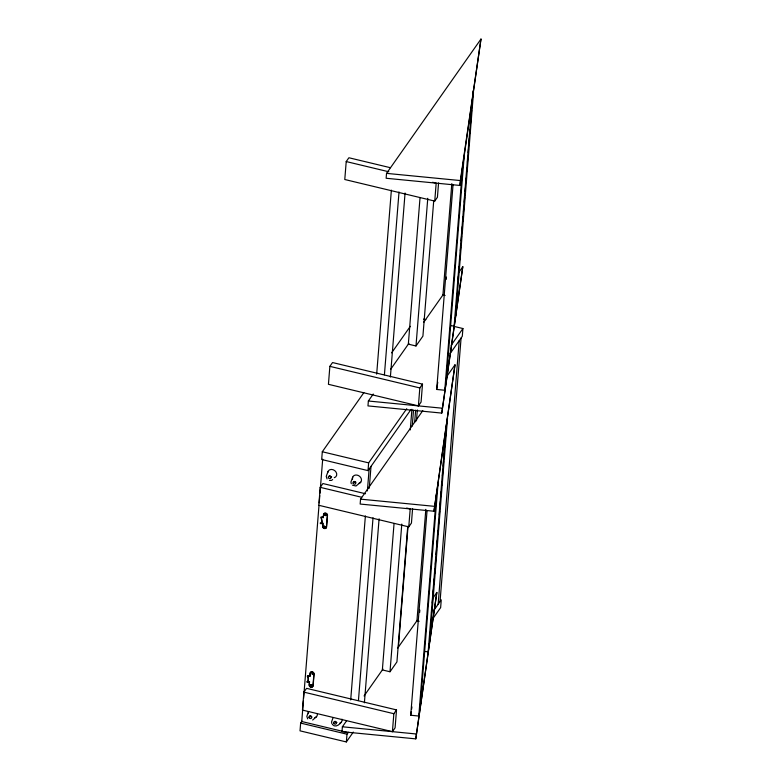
<?xml version="1.0" encoding="UTF-8"?>
<svg xmlns="http://www.w3.org/2000/svg" width="781" height="781" viewBox="0 0 781 781"><rect width="100%" height="100%" fill="white"/><g stroke="black" fill="none" stroke-linecap="round" stroke-linejoin="round"><path stroke-width="1.17" d="M302.032 721.117L300.646 723.089L300.021 730.84L346.364 741.95L353.285 732.1M363.848 392.667L322.299 451.76L321.684 459.511L368.027 470.621L410.962 409.566M303.887 692.132L302.452 710.085L392.413 731.66L395.088 727.853L396.523 709.909L306.562 688.334L303.887 692.132L393.849 713.707L396.523 709.909M365.528 493.748L322.904 483.537L320.23 487.344L318.794 505.287L408.766 526.863L411.441 523.055L412.583 508.695M329.865 366.357L328.43 384.311L418.401 405.886L421.076 402.078L422.511 384.125L332.54 362.55L329.865 366.357L419.827 387.932L422.511 384.125M390.324 167.69L348.892 157.752L346.217 161.56L344.782 179.513L434.744 201.088L437.419 197.281L438.571 182.92M303.389 700.869L301.749 721.517L348.082 732.637M303.584 698.439L319.009 505.317M319.195 502.886L319.78 495.593M319.976 493.162L322.69 459.16M309.364 682.038L309.13 685.015A2.031 1.66 35.1 0 0 310.897 687.202A2.031 1.66 35.1 0 0 312.947 685.933L313.884 674.257A2.031 1.66 35.1 0 0 312.107 672.07A2.031 1.66 35.1 0 0 310.057 673.339L309.823 676.326L307.841 676.17L308.446 677.439L307.997 682.399L307.392 681.95L309.549 681.764L308.202 681.442M309.549 681.764L309.315 684.742A2.031 1.66 35.1 0 0 310.506 686.704M309.823 676.326L310.252 673.076A2.031 1.66 35.1 0 1 312.302 671.797A2.031 1.66 35.1 0 1 314.069 673.993L313.142 685.659A2.031 1.66 35.1 0 1 310.975 686.899M323.002 523.085L322.573 526.326A2.031 1.66 35.1 0 0 324.349 528.522A2.031 1.66 35.1 0 0 326.399 527.243L327.327 515.577A2.031 1.66 35.1 0 0 325.55 513.39A2.031 1.66 35.1 0 0 323.5 514.659L323.266 517.637C318.97 515.265 324.437 523.719 321.176 523.68M322.924 524.071L322.758 526.062A2.031 1.66 35.1 0 0 324.418 528.22M323.266 517.637L323.695 514.396A2.031 1.66 35.1 0 1 325.745 513.117A2.031 1.66 35.1 0 1 327.512 515.314L326.585 526.98A2.031 1.66 35.1 0 1 325.365 528.288M346.579 720.824L342.381 726.789L341.99 731.69L415.785 738.865L436.823 592.467L433.328 597.445M422.814 410.601L360.549 499.147L360.158 504.048L433.963 511.223L454.991 364.825L446.595 376.764M373.259 394.044L368.359 401.014L367.968 405.905L441.773 413.09L462.801 266.692L458.603 272.667M386.536 173.372L386.136 178.263L459.941 185.448L480.979 39.05L386.536 173.372L460.331 180.557L480.979 39.05M346.364 741.95L346.979 734.199L348.365 732.227M368.027 470.621L368.642 462.869L406.735 408.707M376.676 374.158L391.369 190.154M350.698 699.932L365.381 515.929M367.382 490.917L369.13 469.059M369.267 488.232L371.014 466.364M358.44 700.557L373.035 517.764M384.418 374.782L399.013 191.98M364.395 702.812L379.088 518.809M390.383 377.038L405.066 193.024M394.054 523.446L382.358 669.932L390.002 671.767L396.933 661.917L407.75 526.326M420.032 197.671L408.336 344.157L415.99 345.983L422.911 336.133L433.738 200.551M390.002 671.767L401.795 524.071M415.99 345.983L427.773 198.296M410.269 429.931L411.919 409.273M412.251 426.026L413.51 410.23M414.662 422.336L415.629 410.191M398.417 646.785L408.014 526.54M416.449 420.871L417.327 409.937M392.413 731.66L393.849 713.707M408.766 526.863L410.201 508.909L406.647 508.06M418.401 405.886L419.827 387.932M434.744 201.088L436.179 183.135L432.625 182.285M425.83 509.368L416.937 620.749L419.124 621.266M451.818 183.594L442.925 294.964L445.111 295.491M436.579 493.28L418.792 716.031L410.718 715.24L427.051 510.657M462.557 167.505L444.779 390.246L436.696 389.465L453.029 184.872M419.631 612.499L419.827 610.078M446.195 279.452L446.381 277.03M415.785 738.865L436.823 592.467M433.963 511.223L454.991 364.825M441.773 413.09L462.801 266.692M459.941 185.448L460.331 180.557M420.363 705.282L438.141 482.541M446.341 379.507L464.129 156.756M445.941 429.072L428.164 651.813L424.698 651.481M471.929 103.287L454.142 326.038L450.686 325.706M431.512 612.724L431.805 609.092M432.284 603.039L432.674 598.197M433.065 593.355L433.348 589.723M433.836 583.671L434.216 578.828M434.607 573.986L434.997 569.144M435.378 564.302L435.769 559.46M436.149 554.617L436.54 549.775M436.93 544.933L437.311 540.091M437.799 534.038L438.082 530.406M438.571 524.354L438.863 520.722M439.342 514.669L439.635 511.038M440.113 504.985L440.406 501.353M440.884 495.3L441.177 491.669M441.665 485.616L441.948 481.984M442.436 475.932L442.729 472.3M443.208 466.247L443.598 461.405M443.979 456.563L444.369 451.721M444.75 446.878L445.141 442.036M445.531 437.194L445.912 432.352M446.302 427.51L446.683 422.667M458.076 279.686L458.369 276.054M458.847 270.001L459.14 266.37M459.618 260.317L459.911 256.685M460.399 250.633L460.683 247.001M461.171 240.948L461.551 236.106M461.942 231.264L462.332 226.422M462.713 221.579L463.104 216.737M463.484 211.895L463.875 207.053M464.265 202.211L464.646 197.368M465.134 191.316L465.417 187.684M465.906 181.631L466.198 178M466.677 171.947L466.97 168.315M467.448 162.263L467.741 158.631M468.219 152.578L468.512 148.946M469 142.894L469.381 138.052M469.771 133.209L470.064 129.578M470.543 123.525L470.933 118.683M471.314 113.841L471.607 110.209M472.085 104.156L472.476 99.314M472.866 94.472L473.149 90.84M429.735 641.074L447.513 418.323M455.714 315.299L473.491 92.548M438.151 604.269L459.199 340.701M440.045 601.585L461.083 338.007M453.644 326.312L462.918 328.537L462.293 336.289L450.159 353.549M436.696 389.465L437.741 382.3M410.718 715.24L411.236 711.657M411.587 709.275L411.938 706.883M328 471.539L326.224 476.381L327.063 478.919M352.719 477.142L350.942 481.975L351.284 483.732M332.921 718.12L331.544 721.947L331.896 723.694M325.296 526.863L324.115 527.243L324.183 526.003M312.79 673.876C312.302 676.014 310.789 671.328 312.83 673.573M391.642 352.875L410.337 326.282M390.744 369.179L408.932 343.308M423.624 322.407L443.217 294.554M451.145 345.28L462.918 328.537M364.063 695.949L382.954 669.083M397.646 648.191L417.23 620.329M433.64 610.693L441.255 599.867L440.64 607.618L433.016 618.445M360.715 482.209L355.999 486.007L352.465 485.186M316.598 716.587L312.654 720.043M341.317 722.181C339.393 724.827 335.108 727.98 332.394 724.485M332.042 480.071L332.657 479.544M325.179 514.298C324.427 516.436 327.483 514.63 324.955 514.581C323.881 516.261 327.561 515.694 325.823 514.298M331.281 480.403L329.445 480.422M355.794 482.014L354.838 481.545M368.359 401.014L442.163 408.199M360.549 499.147L434.353 506.332M342.381 726.789L416.175 733.974M336.22 722.005L335.381 721.332M321.372 523.006L322.807 523.348M346.217 161.56L388.831 171.781M423.527 319.087L425.84 319.644M322.299 451.76L368.642 462.869M320.23 487.344L361.662 497.272M323.451 517.373L322.104 517.051A1.054 0.547 4.6 0 0 321.011 517.12A1.054 0.547 4.6 0 0 320.776 517.666C322.221 518.945 321.801 525.379 320.317 523.387A1.054 0.547 4.6 0 1 320.552 522.831M310.008 676.053L308.661 675.731A1.054 0.547 4.6 0 0 307.568 675.799A1.054 0.547 4.6 0 0 307.333 676.356C308.759 677.654 308.358 684.01 306.874 682.067A1.054 0.547 4.6 0 1 307.431 681.413M300.646 723.089L346.979 734.199M330.714 476.42L330.109 475.941M311.316 716.392L310.662 715.738M307.675 718.881L306.826 716.353L308.602 711.511A4.774 3.915 35.1 0 0 308.436 713.619M352.553 479.251A4.774 3.915 35.1 0 1 355.745 475.033A4.774 3.915 35.1 0 1 361.193 478.489A4.774 3.915 35.1 0 1 358.948 483.312M355.736 482.629A1.435 1.171 35.1 0 1 354.154 481.369M327.756 472.564A4.774 3.915 35.1 0 1 334.785 470.65A4.774 3.915 35.1 0 1 334.229 477.708M331.652 476.859A1.435 1.171 35.1 0 1 329.543 476.098M342.01 719.194A4.774 3.915 35.1 0 1 339.55 723.284M336.972 722.425A1.435 1.171 35.1 0 1 334.756 721.341M317.291 713.59A4.774 3.915 35.1 0 1 314.831 717.68M311.961 716.958A1.435 1.171 35.1 0 1 310.037 715.738M310.369 685.269C311.014 687.71 313.074 683.863 310.643 684.791C311.17 687.339 312.224 683.883 310.369 685.269M324.008 526.316L325.267 526.921L323.998 526.277M353.158 483.263A1.435 1.171 35.1 0 0 355.501 483.82A1.435 1.171 35.1 0 0 354.476 481.711A1.435 1.171 35.1 0 0 353.158 483.263M328.44 477.669A1.435 1.171 35.1 0 0 330.783 478.226A1.435 1.171 35.1 0 0 329.758 476.107A1.435 1.171 35.1 0 0 328.44 477.669M333.77 723.235A1.435 1.171 35.1 0 0 336.103 723.792A1.435 1.171 35.1 0 0 335.088 721.673A1.435 1.171 35.1 0 0 333.77 723.235M309.051 717.632A1.435 1.171 35.1 0 0 311.385 718.198A1.435 1.171 35.1 0 0 310.36 716.079A1.435 1.171 35.1 0 0 309.051 717.632"/></g></svg>
